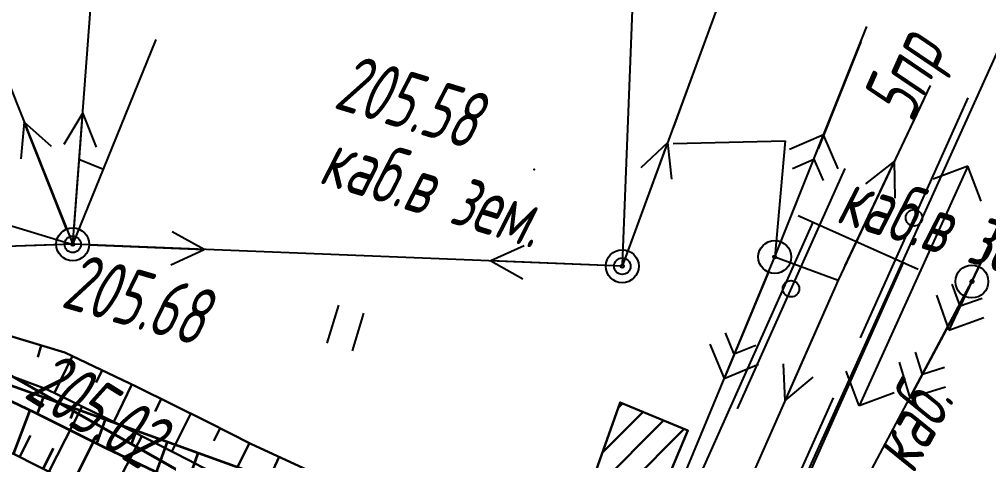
# Model space of a CAD drawing. Header units: millimetres. Extents: x -1799 to 6962, y -1020 to 4121.
# Drawn here: x 4427.6 to 4486.6, y 2973.5 to 3000.3 of the extents above; entities that cross this region are included whole.
import ezdxf

# ---------------------------------------------------------------- set-up
doc = ezdxf.new("R2010")
doc.units = ezdxf.units.MM
doc.linetypes.add('CONTI', pattern=[0])
for name, color, linetype, lineweight in [('10', 1, 'Continuous', 35), ('Георешетка', 80, 'Continuous', 30), ('КОПИЯ_ОСЬ_13_ОТКОСЫ', 7, 'Continuous', 30), ('КОПИЯ_ОСЬ_ГРАНИЦЫ_ПОЛОС', 7, 'Continuous', 30), ('Ось_примыкания', 1, 'Continuous', 35)]:
    doc.layers.add(name, color=color, linetype=linetype, lineweight=lineweight)
for name, color, linetype in [('NAD_MDEFAULT', 7, 'CONTI'), ('PI_OTDEFAULT', 172, 'CONTI'), ('PI_TTDEFAULT', 5, 'CONTI'), ('PLN_O', 7, 'CONTI'), ('SIT_LDEFAULT', 7, 'CONTI'), ('USLZNDEFAULT', 7, 'CONTI'), ('ZAPSKDEFAULT', 7, 'CONTI')]:
    doc.layers.add(name, color=color, linetype=linetype)
doc.styles.add('eskd', font='spds.shx', dxfattribs={"width": 1.2, "oblique": 15})

# ---------------------------------------------------------------- blocks, each defined once
blk = doc.blocks.new('BL_2011')
at = {"color": 0}
for p, q in [((0, 0), (0, 2.4)), ((1.6, 0), (1.6, 2.4))]:
    blk.add_line(p, q, dxfattribs=at)
blk = doc.blocks.new('BL_26')
at = {"color": 0}
for radius in [1, 0.1]:
    blk.add_circle((0, 0), radius, dxfattribs=at)
blk = doc.blocks.new('BL_22')
at = {"color": 0}
for radius in [1, 0.5, 0.1]:
    blk.add_circle((0, 0), radius, dxfattribs=at)
blk = doc.blocks.new('*U52')
at = {"layer": 'КОПИЯ_ОСЬ_13_ОТКОСЫ'}
for points in [[(1168.705, 754.434), (1172.33, 753.347), (1176.71, 751.252), (1181.049, 749.107), (1183.634, 747.799), (1187.37, 746.077), (1192.645, 743.121), (1197.866, 740.129), (1199.595, 739.126), (1200.766, 737.572), (1201.93, 736.018), (1203.667, 733.687), (1206.001, 731.049), (1207.164, 729.73), (1207.767, 728.583), (1208.418, 727.913), (1216.056, 723.143)], [(1166.651, 752.795), (1170.345, 751.447), (1171.218, 751.122), (1175.546, 748.999), (1179.834, 746.826), (1184.558, 744.36), (1189.532, 741.691), (1194.793, 738.801), (1196.537, 737.83), (1198.277, 736.856), (1199.559, 735.503), (1201.474, 733.472), (1203.341, 731.481), (1206.315, 728.293), (1207.097, 727.451), (1207.855, 726.963), (1216.056, 723.143)], [(1170.894, 753.778), (1170.677, 753.055)], [(1172.782, 753.131), (1171.706, 750.882)], [(1174.586, 752.268), (1174.228, 751.518)], [(1176.39, 751.405), (1175.298, 749.121)], [(1178.185, 750.523), (1177.811, 749.766)], [(1179.978, 749.636), (1178.838, 747.331)], [(1181.767, 748.743), (1181.38, 747.978)], [(1183.552, 747.84), (1182.369, 745.503)], [(1185.367, 747), (1185.002, 746.207)]]:
    blk.add_lwpolyline(points, dxfattribs=at)

msp = doc.modelspace()

# ---------------------------------------------------------------- hatches: boundary and pattern name
at = {"layer": 'Георешетка', "ltscale": 7}
h = msp.add_hatch(dxfattribs=at)
h.set_pattern_fill('ANSI31', color=256, scale=10, style=0)
h.set_pattern_definition([(45, (-243492.5362, -6436786.9103), (-0.88388347648, 0.88388347648), [])])
h.paths.add_polyline_path([(4468.287, 2975.323), (4464.153, 2977.036), (4460.218, 2965.892), (4459.846, 2964.062), (4458.925, 2962.342), (4453.581, 2965.386), (4443.778, 2970.047), (4441.563, 2966.153), (4453.188, 2959.539), (4459.986, 2955.589)])

# ---------------------------------------------------------------- linework, layer by layer
at = {"linetype": 'Continuous'}
msp.add_lwpolyline([(4445.263, 3010.012), (4465.007, 3003.976), (4464.292, 2985.409)], dxfattribs=at)
at = {"layer": '10'}
msp.add_line((4521.746, 2925.033), (4419.606, 2982.913), dxfattribs=at)
msp.add_lwpolyline([(4598.586, 2915.533), (4552.416, 2914.983), (4521.746, 2925.033), (4419.606, 2982.913), (4344.146, 3011.203), (4332.496, 3021.273), (4289.966, 3078.193), (4264.456, 3124.383), (4216.896, 3199.763), (4208.926, 3208.633), (4175.176, 3237.413), (4176.746, 3239.013), (4084.856, 3313.423)], dxfattribs=at)
at = {"layer": 'PI_TTDEFAULT', "color": 5}
for p in [(4458.942, 2991.179, 205.583), (4430.872, 2986.639, 205.676), (4485.522, 2984.389, 203.963), (4485.552, 2984.379, 203.934)]:
    msp.add_point(p, dxfattribs=at)
at = {"layer": 'PLN_O'}
for p, q in [((4466.612, 2952.999), (4492.177, 3009.567)), ((4485.312, 2995.549), (4478.752, 2980.959)), ((4485.312, 2991.389), (4478.702, 2976.819)), ((4485.312, 2991.389), (4483.192, 2990.589)), ((4486.112, 2989.269), (4485.312, 2991.389)), ((4477.832, 2991.239), (4471.272, 2976.649)), ((4478.702, 2976.819), (4477.912, 2978.939)), ((4477.112, 2977.309), (4470.552, 2962.719)), ((4480.822, 2977.609), (4478.702, 2976.819))]:
    msp.add_line(p, q, dxfattribs=at)
for centre in [(4482.032, 2988.249), (4474.552, 2983.939)]:
    msp.add_circle(centre, 0.5, dxfattribs=at)
at = {"layer": 'SIT_LDEFAULT', "color": 7}
for p, q in [((4430.872, 2986.639), (4432.542, 3008.579)), ((4422.462, 3007.749), (4430.872, 2986.639)), ((4470.152, 3001.229), (4464.292, 2985.309)), ((4469.802, 3000.289), (4467.392, 2993.719)), ((4473.562, 2985.869), (4479.172, 2999.879)), ((4432.742, 2991.209), (4435.952, 2999.089)), ((4478.802, 2998.949), (4476.202, 2992.449)), ((4483.012, 2996.279), (4477.412, 2984.459)), ((4482.582, 2995.379), (4479.582, 2989.049)), ((4431.482, 2994.619), (4430.332, 2992.699)), ((4430.952, 2987.639), (4431.482, 2994.619)), ((4432.322, 2992.549), (4431.482, 2994.619)), ((4427.912, 2994.069), (4427.722, 2991.839)), ((4430.502, 2987.569), (4427.912, 2994.069)), ((4429.582, 2992.579), (4427.912, 2994.069)), ((4473.932, 2986.799), (4476.532, 2993.299)), ((4476.532, 2993.299), (4474.452, 2992.409)), ((4477.422, 2991.219), (4476.532, 2993.299)), ((4464.642, 2986.249), (4467.052, 2992.819)), ((4467.052, 2992.819), (4465.422, 2991.289)), ((4467.302, 2990.599), (4467.052, 2992.819)), ((4467.382, 2992.759), (4474.202, 2992.919)), ((4474.202, 2992.919), (4473.562, 2985.869)), ((4431.252, 2991.809), (4432.742, 2991.209)), ((4474.642, 2991.249), (4475.942, 2991.809)), ((4475.942, 2991.809), (4476.502, 2990.509)), ((4477.842, 2985.359), (4480.842, 2991.689)), ((4480.842, 2991.689), (4479.082, 2990.309)), ((4480.882, 2989.449), (4480.842, 2991.689)), ((4485.982, 2985.279), (4488.982, 2991.609)), ((4430.872, 2986.629), (4432.742, 2991.209)), ((4474.982, 2988.389), (4482.282, 2985.129)), ((4485.552, 2984.379), (4487.582, 2988.659)), ((4426.032, 2988.109), (4430.872, 2986.629)), ((4466.112, 2966.069), (4475.892, 2987.979)), ((4487.152, 2987.759), (4484.152, 2981.429)), ((4438.862, 2986.319), (4436.912, 2987.399)), ((4430.872, 2986.639), (4402.382, 2985.689)), ((4429.872, 2986.609), (4422.872, 2986.369)), ((4464.292, 2985.309), (4430.872, 2986.639)), ((4431.872, 2986.599), (4438.862, 2986.319)), ((4436.832, 2985.399), (4438.862, 2986.319)), ((4458.332, 2986.549), (4456.302, 2985.629)), ((4463.292, 2985.349), (4456.302, 2985.629)), ((4456.302, 2985.629), (4458.252, 2984.549)), ((4462.712, 2959.799), (4473.562, 2985.869)), ((4481.372, 2985.539), (4471.592, 2963.619)), ((4473.562, 2985.869), (4477.412, 2984.459)), ((4473.182, 2984.949), (4470.492, 2978.479)), ((4461.882, 2940.029), (4485.552, 2984.379)), ((4477.412, 2984.459), (4465.922, 2958.439)), ((4484.842, 2982.879), (4484.362, 2984.209)), ((4477.012, 2983.549), (4474.182, 2977.139)), ((4485.082, 2983.499), (4481.782, 2977.319)), ((4483.392, 2983.559), (4484.152, 2981.429)), ((4486.172, 2983.349), (4484.842, 2982.879)), ((4484.152, 2981.429), (4486.282, 2982.189)), ((4471.102, 2979.959), (4470.562, 2981.269)), ((4469.622, 2980.579), (4470.492, 2978.479)), ((4472.412, 2980.499), (4471.102, 2979.959)), ((4482.542, 2978.729), (4482.132, 2980.089)), ((4470.492, 2978.479), (4472.582, 2979.349)), ((4474.072, 2979.379), (4474.182, 2977.139)), ((4481.132, 2979.489), (4481.782, 2977.319)), ((4483.892, 2979.149), (4482.542, 2978.729)), ((4474.182, 2977.139), (4475.902, 2978.569)), ((4481.782, 2977.319), (4483.952, 2977.979))]:
    msp.add_line(p, q, dxfattribs=at)
at = {"layer": 'Георешетка', "ltscale": 7}
msp.add_lwpolyline([(4441.594, 2966.135), (4453.188, 2959.539), (4459.986, 2955.589), (4468.287, 2975.323), (4464.153, 2977.036), (4460.218, 2965.892), (4459.846, 2964.062), (4458.925, 2962.342), (4453.581, 2965.386), (4443.778, 2970.047), (4441.563, 2966.153)], dxfattribs=at)
at = {"layer": 'КОПИЯ_ОСЬ_13_ОТКОСЫ'}
for points in [[(4392.746, 2987.945), (4398.275, 2985.747), (4403.323, 2983.68), (4407.719, 2981.827), (4412.282, 2979.839), (4416.824, 2977.786), (4417.729, 2977.367), (4418.561, 2977.075), (4421.948, 2975.865), (4422.811, 2975.552), (4424.725, 2974.848), (4427.303, 2973.881), (4431.55, 2971.734), (4435.762, 2969.534), (4440.406, 2967.037), (4445.303, 2964.331), (4450.49, 2961.398), (4452.211, 2960.411), (4453.929, 2959.421), (4456.239, 2958.083), (4459.311, 2956.291), (4463.634, 2953.753), (4498.766, 2933.04)], [(4424.718, 2979.518), (4428.412, 2978.171), (4429.285, 2977.846), (4433.612, 2975.723), (4437.901, 2973.55), (4442.624, 2971.084), (4447.599, 2968.415), (4452.86, 2965.525), (4454.604, 2964.554), (4456.344, 2963.58), (4457.626, 2962.227), (4459.54, 2960.196), (4461.408, 2958.204), (4464.381, 2955.017), (4465.164, 2954.175), (4465.922, 2953.686), (4474.123, 2949.867), (4477.698, 2948.055), (4481.307, 2946.691), (4487.007, 2942.186)], [(4429.423, 2972.809), (4431.436, 2976.79)], [(4427.639, 2973.712), (4428.3, 2975.019)], [(4432.983, 2970.985), (4435.071, 2974.984)]]:
    msp.add_lwpolyline(points, dxfattribs=at)
at = {"layer": 'КОПИЯ_ОСЬ_ГРАНИЦЫ_ПОЛОС'}
msp.add_lwpolyline([(4423.53, 2975.288), (4424.725, 2974.848), (4427.303, 2973.881), (4431.55, 2971.734), (4435.762, 2969.534), (4440.406, 2967.037), (4445.303, 2964.331), (4448.183, 2962.702)], dxfattribs=at)
at = {"layer": 'Ось_примыкания', "color": 0, "ltscale": 7}
msp.add_line((4451.665, 2969.23), (4425.341, 2978.68), dxfattribs=at)
at = {"layer": 'Ось_примыкания', "color": 0}
for p, q in [((4429.077, 2977.339), (4428.719, 2976.343)), ((4427.278, 2973.891), (4428.278, 2976.556)), ((4430.959, 2976.663), (4430.74, 2976.054)), ((4432.842, 2975.988), (4432.324, 2974.546)), ((4434.724, 2975.312), (4434.429, 2974.491)), ((4429.064, 2972.991), (4429.706, 2974.261)), ((4430.849, 2972.088), (4432.139, 2974.638)), ((4436.606, 2974.636), (4435.948, 2972.803)), ((4438.489, 2973.96), (4438.131, 2972.965))]:
    msp.add_line(p, q, dxfattribs=at)
msp.add_lwpolyline([(4425.237, 2977.996), (4428.571, 2976.417), (4432.864, 2974.277), (4437.082, 2972.26), (4439.942, 2971.055), (4443.444, 2969.655), (4448.414, 2967.513), (4450.335, 2966.93)], dxfattribs=at)

# ---------------------------------------------------------------- block references
at = {"layer": 'USLZNDEFAULT', "color": 7, "rotation": 342.9999999999999}
for name, p in [('BL_22', (4430.872, 2986.639)), ('BL_26', (4473.562, 2985.869)), ('BL_22', (4464.292, 2985.309)), ('BL_26', (4485.552, 2984.379))]:
    msp.add_blockref(name, p, dxfattribs=at)
at = {"layer": 'ZAPSKDEFAULT', "color": 7, "rotation": 342.9999999999999}
msp.add_blockref('BL_2011', (4446.352, 2980.639), dxfattribs=at)
at = {"layer": 'КОПИЯ_ОСЬ_13_ОТКОСЫ'}
msp.add_blockref('*U52', (3258.067, 2226.724), dxfattribs=at)

# ---------------------------------------------------------------- texts
at = {"layer": 'NAD_MDEFAULT', "color": 7, "style": 'eskd', "oblique": 10, "width": 0.8}
for s, rotation, p in [('5пр', 66, (4481.93, 2993.948, -205.5)), ('каб.в зем.', 343, (4445.734, 2990.398, -204.5)), ('каб.в зем.', 343, (4477.183, 2988.019)), ('каб.', 61, (4481.982, 2972.609))]:
    msp.add_text(s, height=3.5, rotation=rotation, dxfattribs=at).set_placement(p)
at = {"layer": 'PI_OTDEFAULT', "color": 172, "style": 'eskd', "oblique": 10, "width": 0.8}
for s, rotation, p in [('205.58', 343, (4446.662, 2994.95)), ('205.68', 344, (4430.088, 2982.855)), ('205.02', 328, (4427.812, 2977.389)), ('205.00', 332.77854, (4419.644, 2971.202))]:
    msp.add_text(s, height=3.5, rotation=rotation, dxfattribs=at).set_placement(p)

doc.saveas('drawing.dxf')
